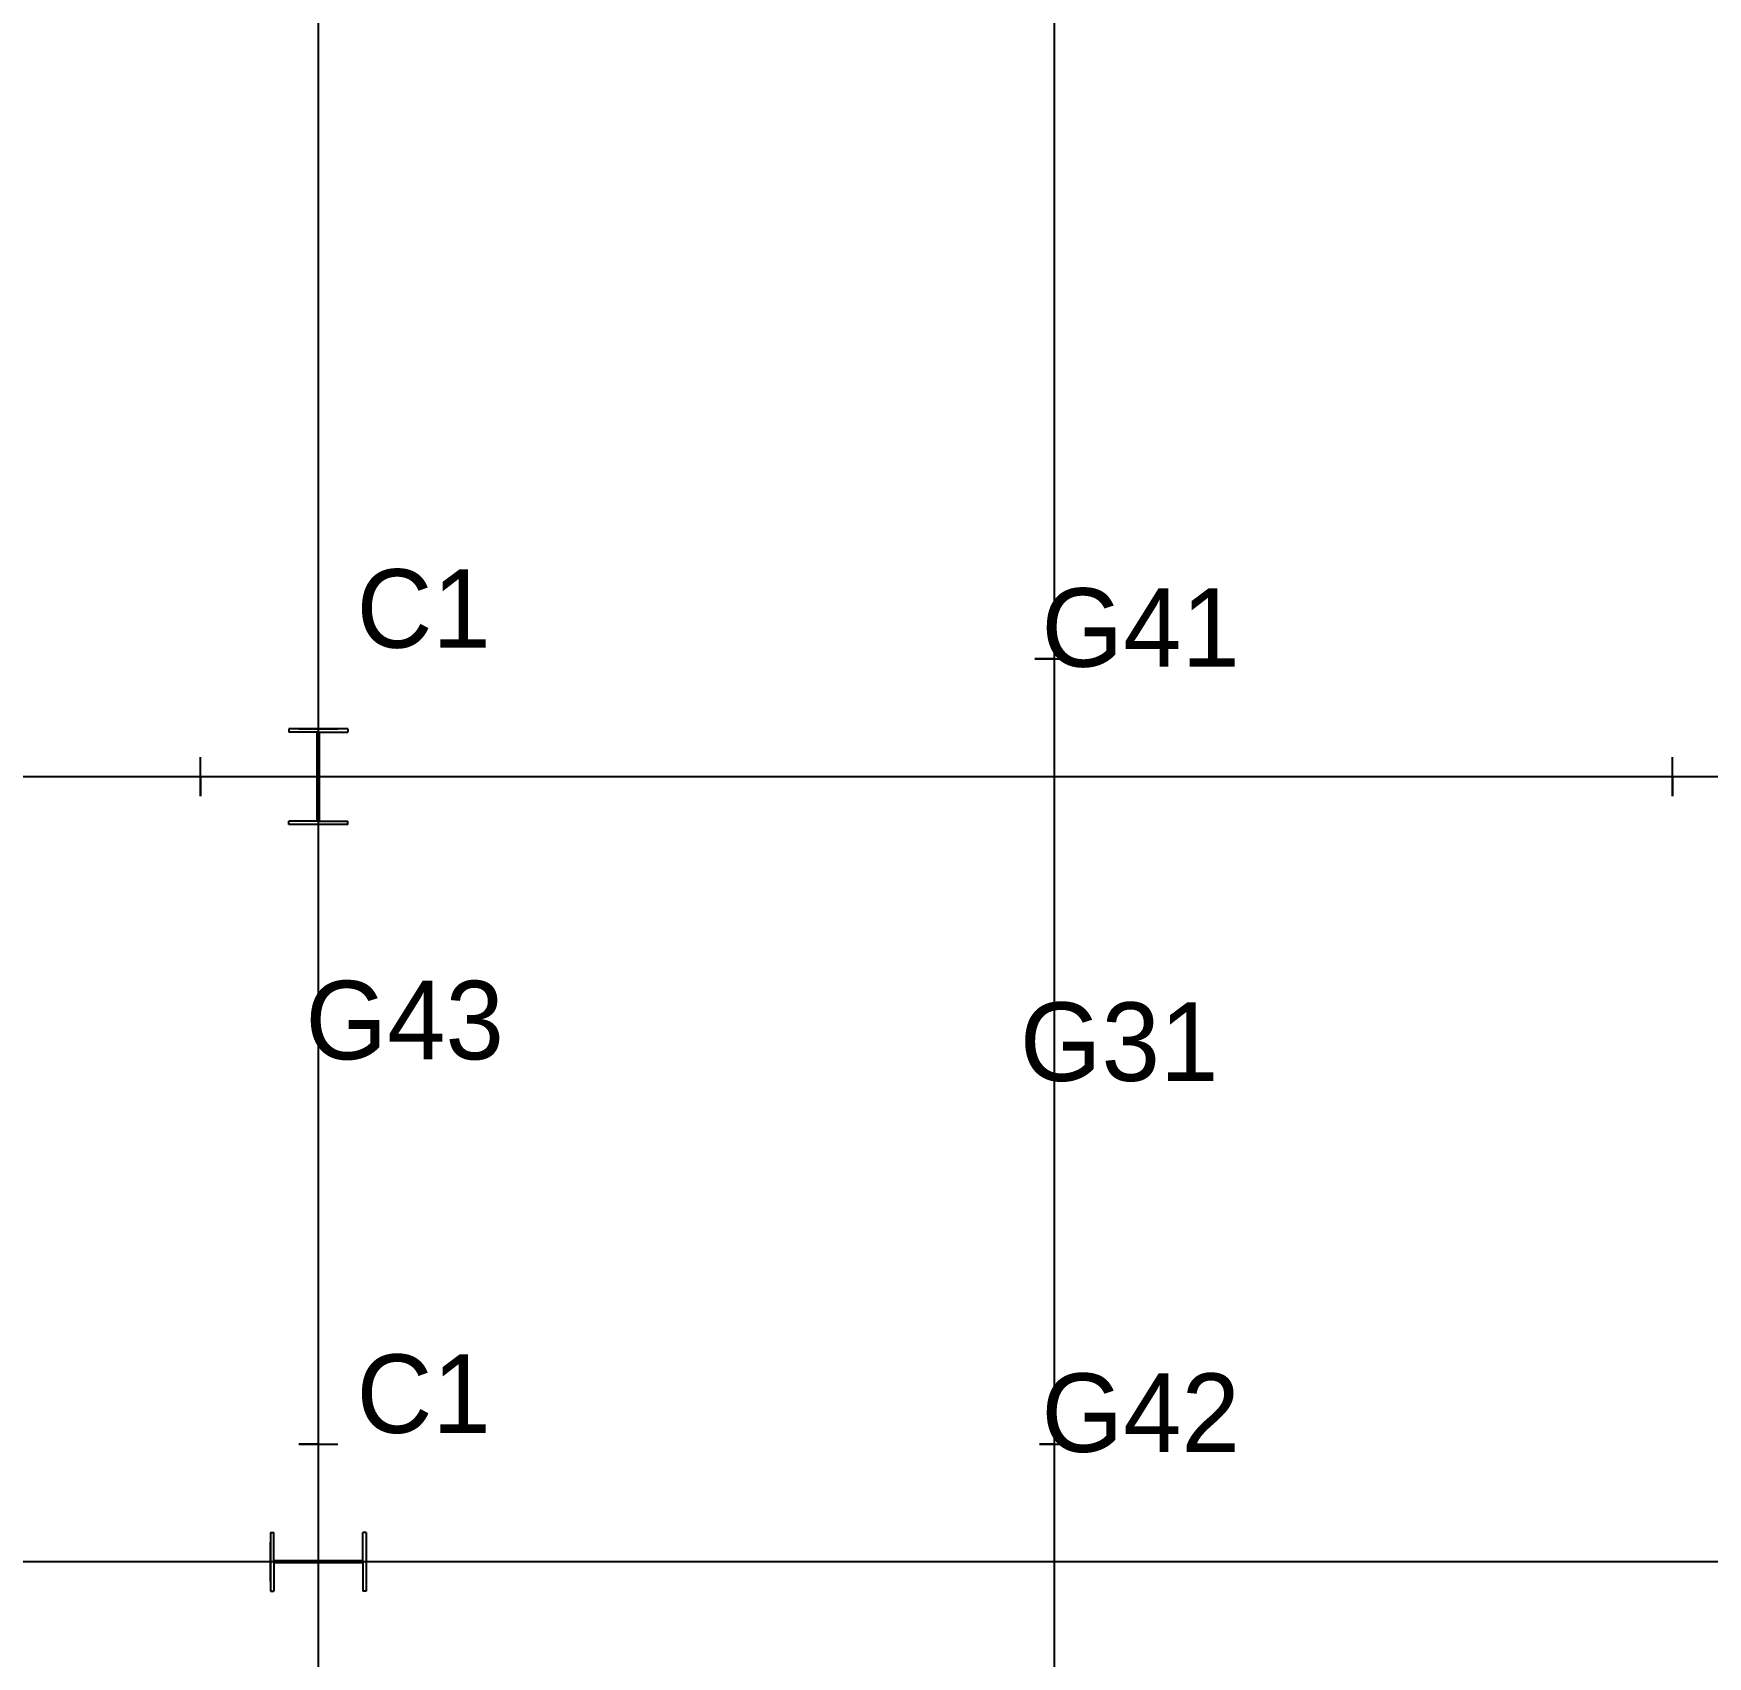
# Model space of a CAD drawing. Extents: x -150 to 68522, y -150 to 33063.
# Drawn here: x 26049 to 34578, y 15518 to 23786 of the extents above; entities that cross this region are included whole.
import ezdxf
from ezdxf.enums import TextEntityAlignment as Align

# ---------------------------------------------------------------- set-up
doc = ezdxf.new("R2010")
doc.units = 0
doc.layers.get('0').update_dxf_attribs({"color": 2, "linetype": 'CONTINUOUS'})

msp = doc.modelspace()

# ---------------------------------------------------------------- linework, layer by layer
for p, q in [((27500, 20000, 3330), (27500, 28000, 3330)), ((27500, 20000, 6460), (27500, 28000, 6460)), ((27500, 20000, 9590), (27500, 28000, 9590)), ((31250, 20000, 3330), (31250, 28000, 3330)), ((31250, 20000, 6460), (31250, 28000, 6460)), ((31250, 20000, 9590), (31250, 28000, 9590)), ((27500, 20000), (27500, 24000)), ((27500, 20000), (20000, 20000)), ((27500, 20000, 3330), (20000, 20000, 3330)), ((27500, 20000, 6460), (20000, 20000, 6460)), ((27500, 20000, 9590), (20000, 20000, 9590)), ((27500, 16000), (27500, 20000)), ((35000, 20000), (27500, 20000)), ((27500, 20000), (27500, 20000, 3330)), ((35000, 20000, 3330), (27500, 20000, 3330)), ((27500, 16000, 3330), (27500, 20000, 3330)), ((27500, 20000, 3330), (27500, 20000, 6460)), ((27500, 20000, 6460), (27500, 20000, 9590)), ((35000, 20000, 6460), (27500, 20000, 6460)), ((27500, 16000, 6460), (27500, 20000, 6460)), ((35000, 20000, 9590), (27500, 20000, 9590)), ((27500, 16000, 9590), (27500, 20000, 9590)), ((31250, 16000, 3330), (31250, 20000, 3330)), ((31250, 16000, 6460), (31250, 20000, 6460)), ((31250, 16000, 9590), (31250, 20000, 9590)), ((27500, 16000), (20000, 16000)), ((27500, 16000, 3330), (20000, 16000, 3330)), ((27500, 16000, 6460), (20000, 16000, 6460)), ((27500, 16000, 9590), (20000, 16000, 9590)), ((27500, 12000), (27500, 16000)), ((35000, 16000), (27500, 16000)), ((27500, 16000), (27500, 16000, 3330)), ((35000, 16000, 3330), (27500, 16000, 3330)), ((27500, 12000, 3330), (27500, 16000, 3330)), ((27500, 16000, 3330), (27500, 16000, 6460)), ((27500, 16000, 6460), (27500, 16000, 9590)), ((35000, 16000, 6460), (27500, 16000, 6460)), ((27500, 12000, 6460), (27500, 16000, 6460)), ((35000, 16000, 9590), (27500, 16000, 9590)), ((27500, 12000, 9590), (27500, 16000, 9590)), ((31250, 12000, 3330), (31250, 16000, 3330)), ((31250, 12000, 6460), (31250, 16000, 6460)), ((31250, 12000, 9590), (31250, 16000, 9590))]:
    msp.add_line(p, q)
at = {"layer": 'C1'}
for p, q in [((27650, 20244), (27350, 20244)), ((27350, 20244), (27350, 20226)), ((27650, 20244, 3330), (27350, 20244, 3330)), ((27350, 20244, 3330), (27350, 20226, 3330)), ((27650, 20244, 6460), (27350, 20244, 6460)), ((27350, 20244, 6460), (27350, 20226, 6460)), ((27494.5, 20226), (27350, 20226)), ((27494.5, 20226, 3330), (27350, 20226, 3330)), ((27494.5, 20226, 6460), (27350, 20226, 6460)), ((27494.5, 19774), (27494.5, 20226)), ((27494.5, 20226), (27494.5, 20226)), ((27494.5, 20226), (27494.5, 20226)), ((27494.5, 20226), (27494.5, 20226)), ((27494.5, 19774, 3330), (27494.5, 20226, 3330)), ((27494.5, 20226, 3330), (27494.5, 20226, 3330)), ((27494.5, 20226, 3330), (27494.5, 20226, 3330)), ((27494.5, 20226, 3330), (27494.5, 20226, 3330)), ((27494.5, 19774, 6460), (27494.5, 20226, 6460)), ((27494.5, 20226, 6460), (27494.5, 20226, 6460)), ((27494.5, 20226, 6460), (27494.5, 20226, 6460)), ((27494.5, 20226, 6460), (27494.5, 20226, 6460)), ((27505.5, 19774), (27505.5, 20226)), ((27505.5, 20226), (27505.5, 20226)), ((27505.5, 20226), (27505.5, 20226)), ((27505.5, 20226), (27505.5, 20226)), ((27505.5, 20226), (27650, 20226)), ((27505.5, 19774, 3330), (27505.5, 20226, 3330)), ((27505.5, 20226, 3330), (27505.5, 20226, 3330)), ((27505.5, 20226, 3330), (27505.5, 20226, 3330)), ((27505.5, 20226, 3330), (27505.5, 20226, 3330)), ((27505.5, 20226, 3330), (27650, 20226, 3330)), ((27505.5, 19774, 6460), (27505.5, 20226, 6460)), ((27505.5, 20226, 6460), (27505.5, 20226, 6460)), ((27505.5, 20226, 6460), (27505.5, 20226, 6460)), ((27505.5, 20226, 6460), (27505.5, 20226, 6460)), ((27505.5, 20226, 6460), (27650, 20226, 6460)), ((27650, 20244), (27650, 20226)), ((27650, 20244, 3330), (27650, 20226, 3330)), ((27650, 20244, 6460), (27650, 20226, 6460)), ((27494.5, 19774), (27350, 19774)), ((27350, 19756), (27350, 19774)), ((27494.5, 19774, 3330), (27350, 19774, 3330)), ((27350, 19756, 3330), (27350, 19774, 3330)), ((27494.5, 19774, 6460), (27350, 19774, 6460)), ((27350, 19756, 6460), (27350, 19774, 6460)), ((27650, 19756), (27350, 19756)), ((27650, 19756, 3330), (27350, 19756, 3330)), ((27650, 19756, 6460), (27350, 19756, 6460)), ((27494.5, 19774), (27494.5, 19774)), ((27494.5, 19774), (27494.5, 19774)), ((27494.5, 19774), (27494.5, 19774)), ((27494.5, 19774, 3330), (27494.5, 19774, 3330)), ((27494.5, 19774, 3330), (27494.5, 19774, 3330)), ((27494.5, 19774, 3330), (27494.5, 19774, 3330)), ((27494.5, 19774, 6460), (27494.5, 19774, 6460)), ((27494.5, 19774, 6460), (27494.5, 19774, 6460)), ((27494.5, 19774, 6460), (27494.5, 19774, 6460)), ((27505.5, 19774), (27505.5, 19774)), ((27505.5, 19774), (27505.5, 19774)), ((27505.5, 19774), (27505.5, 19774)), ((27505.5, 19774), (27650, 19774)), ((27505.5, 19774, 3330), (27505.5, 19774, 3330)), ((27505.5, 19774, 3330), (27505.5, 19774, 3330)), ((27505.5, 19774, 3330), (27505.5, 19774, 3330)), ((27505.5, 19774, 3330), (27650, 19774, 3330)), ((27505.5, 19774, 6460), (27505.5, 19774, 6460)), ((27505.5, 19774, 6460), (27505.5, 19774, 6460)), ((27505.5, 19774, 6460), (27505.5, 19774, 6460)), ((27505.5, 19774, 6460), (27650, 19774, 6460)), ((27650, 19756), (27650, 19774)), ((27650, 19756, 3330), (27650, 19774, 3330)), ((27650, 19756, 6460), (27650, 19774, 6460)), ((27256, 16150), (27256, 15850)), ((27256, 16150), (27274, 16150)), ((27256, 16150, 3330), (27256, 15850, 3330)), ((27256, 16150, 3330), (27274, 16150, 3330)), ((27256, 16150, 6460), (27256, 15850, 6460)), ((27256, 16150, 6460), (27274, 16150, 6460)), ((27274, 16005.5), (27274, 16150)), ((27274, 16005.5, 3330), (27274, 16150, 3330)), ((27274, 16005.5, 6460), (27274, 16150, 6460)), ((27726, 16005.5), (27726, 16150)), ((27744, 16150), (27726, 16150)), ((27726, 16005.5, 3330), (27726, 16150, 3330)), ((27744, 16150, 3330), (27726, 16150, 3330)), ((27726, 16005.5, 6460), (27726, 16150, 6460)), ((27744, 16150, 6460), (27726, 16150, 6460)), ((27744, 16150), (27744, 15850)), ((27744, 16150, 3330), (27744, 15850, 3330)), ((27744, 16150, 6460), (27744, 15850, 6460)), ((27726, 16005.5), (27274, 16005.5)), ((27274, 16005.5), (27274, 16005.5)), ((27274, 16005.5), (27274, 16005.5)), ((27274, 16005.5), (27274, 16005.5)), ((27726, 16005.5, 3330), (27274, 16005.5, 3330)), ((27274, 16005.5, 3330), (27274, 16005.5, 3330)), ((27274, 16005.5, 3330), (27274, 16005.5, 3330)), ((27274, 16005.5, 3330), (27274, 16005.5, 3330)), ((27726, 16005.5, 6460), (27274, 16005.5, 6460)), ((27274, 16005.5, 6460), (27274, 16005.5, 6460)), ((27274, 16005.5, 6460), (27274, 16005.5, 6460)), ((27274, 16005.5, 6460), (27274, 16005.5, 6460)), ((27726, 15994.5), (27274, 15994.5)), ((27274, 15994.5), (27274, 15994.5)), ((27274, 15994.5), (27274, 15994.5)), ((27274, 15994.5), (27274, 15994.5)), ((27274, 15994.5), (27274, 15850)), ((27726, 15994.5, 3330), (27274, 15994.5, 3330)), ((27274, 15994.5, 3330), (27274, 15994.5, 3330)), ((27274, 15994.5, 3330), (27274, 15994.5, 3330)), ((27274, 15994.5, 3330), (27274, 15994.5, 3330)), ((27274, 15994.5, 3330), (27274, 15850, 3330)), ((27726, 15994.5, 6460), (27274, 15994.5, 6460)), ((27274, 15994.5, 6460), (27274, 15994.5, 6460)), ((27274, 15994.5, 6460), (27274, 15994.5, 6460)), ((27274, 15994.5, 6460), (27274, 15994.5, 6460)), ((27274, 15994.5, 6460), (27274, 15850, 6460)), ((27726, 16005.5), (27726, 16005.5)), ((27726, 16005.5), (27726, 16005.5)), ((27726, 16005.5), (27726, 16005.5)), ((27726, 16005.5, 3330), (27726, 16005.5, 3330)), ((27726, 16005.5, 3330), (27726, 16005.5, 3330)), ((27726, 16005.5, 3330), (27726, 16005.5, 3330)), ((27726, 16005.5, 6460), (27726, 16005.5, 6460)), ((27726, 16005.5, 6460), (27726, 16005.5, 6460)), ((27726, 16005.5, 6460), (27726, 16005.5, 6460)), ((27726, 15994.5), (27726, 15994.5)), ((27726, 15994.5), (27726, 15994.5)), ((27726, 15994.5), (27726, 15994.5)), ((27726, 15994.5), (27726, 15850)), ((27726, 15994.5, 3330), (27726, 15994.5, 3330)), ((27726, 15994.5, 3330), (27726, 15994.5, 3330)), ((27726, 15994.5, 3330), (27726, 15994.5, 3330)), ((27726, 15994.5, 3330), (27726, 15850, 3330)), ((27726, 15994.5, 6460), (27726, 15994.5, 6460)), ((27726, 15994.5, 6460), (27726, 15994.5, 6460)), ((27726, 15994.5, 6460), (27726, 15994.5, 6460)), ((27726, 15994.5, 6460), (27726, 15850, 6460)), ((27256, 15850), (27274, 15850)), ((27256, 15850, 3330), (27274, 15850, 3330)), ((27256, 15850, 6460), (27274, 15850, 6460)), ((27744, 15850), (27726, 15850)), ((27744, 15850, 3330), (27726, 15850, 3330)), ((27744, 15850, 6460), (27726, 15850, 6460))]:
    msp.add_line(p, q, dxfattribs=at)
at = {"layer": 'G31', "extrusion": (0, 1, 0)}
for p, q in [((31175, 16600, 3480), (31325, 16600, 3480)), ((31175, 16600, 3180), (31325, 16600, 3180)), ((31246.75, 16600, 3471), (31175, 16600, 3471)), ((31175, 16600, 3480), (31175, 16600, 3471)), ((31246.75, 16600, 3189), (31175, 16600, 3189)), ((31175, 16600, 3180), (31175, 16600, 3189)), ((31175, 16600, 6610), (31325, 16600, 6610)), ((31175, 16600, 6310), (31325, 16600, 6310)), ((31246.75, 16600, 6601), (31175, 16600, 6601)), ((31175, 16600, 6610), (31175, 16600, 6601)), ((31246.75, 16600, 6319), (31175, 16600, 6319)), ((31175, 16600, 6310), (31175, 16600, 6319)), ((31175, 16600, 9740), (31325, 16600, 9740)), ((31175, 16600, 9440), (31325, 16600, 9440)), ((31246.75, 16600, 9731), (31175, 16600, 9731)), ((31175, 16600, 9740), (31175, 16600, 9731)), ((31246.75, 16600, 9449), (31175, 16600, 9449)), ((31175, 16600, 9440), (31175, 16600, 9449)), ((31246.75, 16600, 3189), (31246.75, 16600, 3471)), ((31246.75, 16600, 3471), (31246.75, 16600, 3471)), ((31246.75, 16600, 3189), (31246.75, 16600, 3189)), ((31246.75, 16600, 3471), (31246.75, 16600, 3471)), ((31246.75, 16600, 3189), (31246.75, 16600, 3189)), ((31246.75, 16600, 3471), (31246.75, 16600, 3471)), ((31246.75, 16600, 3189), (31246.75, 16600, 3189)), ((31246.75, 16600, 6319), (31246.75, 16600, 6601)), ((31246.75, 16600, 6601), (31246.75, 16600, 6601)), ((31246.75, 16600, 6319), (31246.75, 16600, 6319)), ((31246.75, 16600, 6601), (31246.75, 16600, 6601)), ((31246.75, 16600, 6319), (31246.75, 16600, 6319)), ((31246.75, 16600, 6601), (31246.75, 16600, 6601)), ((31246.75, 16600, 6319), (31246.75, 16600, 6319)), ((31246.75, 16600, 9449), (31246.75, 16600, 9731)), ((31246.75, 16600, 9731), (31246.75, 16600, 9731)), ((31246.75, 16600, 9449), (31246.75, 16600, 9449)), ((31246.75, 16600, 9731), (31246.75, 16600, 9731)), ((31246.75, 16600, 9449), (31246.75, 16600, 9449)), ((31246.75, 16600, 9731), (31246.75, 16600, 9731)), ((31246.75, 16600, 9449), (31246.75, 16600, 9449)), ((31253.25, 16600, 3189), (31253.25, 16600, 3471)), ((31253.25, 16600, 3189), (31253.25, 16600, 3189)), ((31253.25, 16600, 3471), (31253.25, 16600, 3471)), ((31253.25, 16600, 3189), (31253.25, 16600, 3189)), ((31253.25, 16600, 3471), (31253.25, 16600, 3471)), ((31253.25, 16600, 3189), (31253.25, 16600, 3189)), ((31253.25, 16600, 3471), (31253.25, 16600, 3471)), ((31253.25, 16600, 3471), (31325, 16600, 3471)), ((31253.25, 16600, 3189), (31325, 16600, 3189)), ((31253.25, 16600, 6319), (31253.25, 16600, 6601)), ((31253.25, 16600, 6319), (31253.25, 16600, 6319)), ((31253.25, 16600, 6601), (31253.25, 16600, 6601)), ((31253.25, 16600, 6319), (31253.25, 16600, 6319)), ((31253.25, 16600, 6601), (31253.25, 16600, 6601)), ((31253.25, 16600, 6319), (31253.25, 16600, 6319)), ((31253.25, 16600, 6601), (31253.25, 16600, 6601)), ((31253.25, 16600, 6601), (31325, 16600, 6601)), ((31253.25, 16600, 6319), (31325, 16600, 6319)), ((31253.25, 16600, 9449), (31253.25, 16600, 9731)), ((31253.25, 16600, 9449), (31253.25, 16600, 9449)), ((31253.25, 16600, 9731), (31253.25, 16600, 9731)), ((31253.25, 16600, 9449), (31253.25, 16600, 9449)), ((31253.25, 16600, 9731), (31253.25, 16600, 9731)), ((31253.25, 16600, 9449), (31253.25, 16600, 9449)), ((31253.25, 16600, 9731), (31253.25, 16600, 9731)), ((31253.25, 16600, 9731), (31325, 16600, 9731)), ((31253.25, 16600, 9449), (31325, 16600, 9449)), ((31325, 16600, 3480), (31325, 16600, 3471)), ((31325, 16600, 3180), (31325, 16600, 3189)), ((31325, 16600, 6610), (31325, 16600, 6601)), ((31325, 16600, 6310), (31325, 16600, 6319)), ((31325, 16600, 9740), (31325, 16600, 9731)), ((31325, 16600, 9440), (31325, 16600, 9449))]:
    msp.add_line(p, q, dxfattribs=at)
at = {"layer": 'G41', "extrusion": (-1, 0, 0)}
for p, q in [((26900, 19900, 3530), (26900, 20100, 3530)), ((26900, 19900, 3130), (26900, 20100, 3130)), ((26900, 20006, 3508), (26900, 20100, 3508)), ((26900, 20100, 3530), (26900, 20100, 3508)), ((26900, 20006, 3152), (26900, 20100, 3152)), ((26900, 20100, 3130), (26900, 20100, 3152)), ((26900, 19900, 6660), (26900, 20100, 6660)), ((26900, 19900, 6260), (26900, 20100, 6260)), ((26900, 20006, 6638), (26900, 20100, 6638)), ((26900, 20100, 6660), (26900, 20100, 6638)), ((26900, 20006, 6282), (26900, 20100, 6282)), ((26900, 20100, 6260), (26900, 20100, 6282)), ((26900, 19900, 9790), (26900, 20100, 9790)), ((26900, 19900, 9390), (26900, 20100, 9390)), ((26900, 20006, 9768), (26900, 20100, 9768)), ((26900, 20100, 9790), (26900, 20100, 9768)), ((26900, 20006, 9412), (26900, 20100, 9412)), ((26900, 20100, 9390), (26900, 20100, 9412)), ((34400, 19900, 3530), (34400, 20100, 3530)), ((34400, 19900, 3130), (34400, 20100, 3130)), ((34400, 20006, 3508), (34400, 20100, 3508)), ((34400, 20100, 3530), (34400, 20100, 3508)), ((34400, 20006, 3152), (34400, 20100, 3152)), ((34400, 20100, 3130), (34400, 20100, 3152)), ((34400, 19900, 6660), (34400, 20100, 6660)), ((34400, 19900, 6260), (34400, 20100, 6260)), ((34400, 20006, 6638), (34400, 20100, 6638)), ((34400, 20100, 6660), (34400, 20100, 6638)), ((34400, 20006, 6282), (34400, 20100, 6282)), ((34400, 20100, 6260), (34400, 20100, 6282)), ((34400, 19900, 9790), (34400, 20100, 9790)), ((34400, 19900, 9390), (34400, 20100, 9390)), ((34400, 20006, 9768), (34400, 20100, 9768)), ((34400, 20100, 9790), (34400, 20100, 9768)), ((34400, 20006, 9412), (34400, 20100, 9412)), ((34400, 20100, 9390), (34400, 20100, 9412)), ((26900, 20006, 3152), (26900, 20006, 3508)), ((26900, 20006, 3152), (26900, 20006, 3152)), ((26900, 20006, 3508), (26900, 20006, 3508)), ((26900, 20006, 3152), (26900, 20006, 3152)), ((26900, 20006, 3508), (26900, 20006, 3508)), ((26900, 20006, 3152), (26900, 20006, 3152)), ((26900, 20006, 3508), (26900, 20006, 3508)), ((26900, 20006, 6282), (26900, 20006, 6638)), ((26900, 20006, 6282), (26900, 20006, 6282)), ((26900, 20006, 6638), (26900, 20006, 6638)), ((26900, 20006, 6282), (26900, 20006, 6282)), ((26900, 20006, 6638), (26900, 20006, 6638)), ((26900, 20006, 6282), (26900, 20006, 6282)), ((26900, 20006, 6638), (26900, 20006, 6638)), ((26900, 20006, 9412), (26900, 20006, 9768)), ((26900, 20006, 9412), (26900, 20006, 9412)), ((26900, 20006, 9768), (26900, 20006, 9768)), ((26900, 20006, 9412), (26900, 20006, 9412)), ((26900, 20006, 9768), (26900, 20006, 9768)), ((26900, 20006, 9412), (26900, 20006, 9412)), ((26900, 20006, 9768), (26900, 20006, 9768)), ((26900, 19994, 3152), (26900, 19994, 3508)), ((26900, 19994, 3508), (26900, 19994, 3508)), ((26900, 19994, 3152), (26900, 19994, 3152)), ((26900, 19994, 3508), (26900, 19994, 3508)), ((26900, 19994, 3152), (26900, 19994, 3152)), ((26900, 19994, 3508), (26900, 19994, 3508)), ((26900, 19994, 3152), (26900, 19994, 3152)), ((26900, 19994, 3508), (26900, 19900, 3508)), ((26900, 19994, 3152), (26900, 19900, 3152)), ((26900, 19994, 6282), (26900, 19994, 6638)), ((26900, 19994, 6638), (26900, 19994, 6638)), ((26900, 19994, 6282), (26900, 19994, 6282)), ((26900, 19994, 6638), (26900, 19994, 6638)), ((26900, 19994, 6282), (26900, 19994, 6282)), ((26900, 19994, 6638), (26900, 19994, 6638)), ((26900, 19994, 6282), (26900, 19994, 6282)), ((26900, 19994, 6638), (26900, 19900, 6638)), ((26900, 19994, 6282), (26900, 19900, 6282)), ((26900, 19994, 9412), (26900, 19994, 9768)), ((26900, 19994, 9768), (26900, 19994, 9768)), ((26900, 19994, 9412), (26900, 19994, 9412)), ((26900, 19994, 9768), (26900, 19994, 9768)), ((26900, 19994, 9412), (26900, 19994, 9412)), ((26900, 19994, 9768), (26900, 19994, 9768)), ((26900, 19994, 9412), (26900, 19994, 9412)), ((26900, 19994, 9768), (26900, 19900, 9768)), ((26900, 19994, 9412), (26900, 19900, 9412)), ((34400, 20006, 3152), (34400, 20006, 3508)), ((34400, 20006, 3152), (34400, 20006, 3152)), ((34400, 20006, 3508), (34400, 20006, 3508)), ((34400, 20006, 3152), (34400, 20006, 3152)), ((34400, 20006, 3508), (34400, 20006, 3508)), ((34400, 20006, 3152), (34400, 20006, 3152)), ((34400, 20006, 3508), (34400, 20006, 3508)), ((34400, 20006, 6282), (34400, 20006, 6638)), ((34400, 20006, 6282), (34400, 20006, 6282)), ((34400, 20006, 6638), (34400, 20006, 6638)), ((34400, 20006, 6282), (34400, 20006, 6282)), ((34400, 20006, 6638), (34400, 20006, 6638)), ((34400, 20006, 6282), (34400, 20006, 6282)), ((34400, 20006, 6638), (34400, 20006, 6638)), ((34400, 20006, 9412), (34400, 20006, 9768)), ((34400, 20006, 9412), (34400, 20006, 9412)), ((34400, 20006, 9768), (34400, 20006, 9768)), ((34400, 20006, 9412), (34400, 20006, 9412)), ((34400, 20006, 9768), (34400, 20006, 9768)), ((34400, 20006, 9412), (34400, 20006, 9412)), ((34400, 20006, 9768), (34400, 20006, 9768)), ((34400, 19994, 3152), (34400, 19994, 3508)), ((34400, 19994, 3508), (34400, 19994, 3508)), ((34400, 19994, 3152), (34400, 19994, 3152)), ((34400, 19994, 3508), (34400, 19994, 3508)), ((34400, 19994, 3152), (34400, 19994, 3152)), ((34400, 19994, 3508), (34400, 19994, 3508)), ((34400, 19994, 3152), (34400, 19994, 3152)), ((34400, 19994, 3508), (34400, 19900, 3508)), ((34400, 19994, 3152), (34400, 19900, 3152)), ((34400, 19994, 6282), (34400, 19994, 6638)), ((34400, 19994, 6638), (34400, 19994, 6638)), ((34400, 19994, 6282), (34400, 19994, 6282)), ((34400, 19994, 6638), (34400, 19994, 6638)), ((34400, 19994, 6282), (34400, 19994, 6282)), ((34400, 19994, 6638), (34400, 19994, 6638)), ((34400, 19994, 6282), (34400, 19994, 6282)), ((34400, 19994, 6638), (34400, 19900, 6638)), ((34400, 19994, 6282), (34400, 19900, 6282)), ((34400, 19994, 9412), (34400, 19994, 9768)), ((34400, 19994, 9768), (34400, 19994, 9768)), ((34400, 19994, 9412), (34400, 19994, 9412)), ((34400, 19994, 9768), (34400, 19994, 9768)), ((34400, 19994, 9412), (34400, 19994, 9412)), ((34400, 19994, 9768), (34400, 19994, 9768)), ((34400, 19994, 9412), (34400, 19994, 9412)), ((34400, 19994, 9768), (34400, 19900, 9768)), ((34400, 19994, 9412), (34400, 19900, 9412)), ((26900, 19900, 3530), (26900, 19900, 3508)), ((26900, 19900, 3130), (26900, 19900, 3152)), ((26900, 19900, 6660), (26900, 19900, 6638)), ((26900, 19900, 6260), (26900, 19900, 6282)), ((26900, 19900, 9790), (26900, 19900, 9768)), ((26900, 19900, 9390), (26900, 19900, 9412)), ((34400, 19900, 3530), (34400, 19900, 3508)), ((34400, 19900, 3130), (34400, 19900, 3152)), ((34400, 19900, 6660), (34400, 19900, 6638)), ((34400, 19900, 6260), (34400, 19900, 6282)), ((34400, 19900, 9790), (34400, 19900, 9768)), ((34400, 19900, 9390), (34400, 19900, 9412))]:
    msp.add_line(p, q, dxfattribs=at)
at = {"layer": 'G42', "extrusion": (0, 1, 0)}
for p, q in [((31150, 20600, 3530), (31350, 20600, 3530)), ((31150, 20600, 3130), (31350, 20600, 3130)), ((31245.5, 20600, 3516), (31150, 20600, 3516)), ((31150, 20600, 3530), (31150, 20600, 3516)), ((31245.5, 20600, 3144), (31150, 20600, 3144)), ((31150, 20600, 3130), (31150, 20600, 3144)), ((31150, 20600, 6660), (31350, 20600, 6660)), ((31150, 20600, 6260), (31350, 20600, 6260)), ((31245.5, 20600, 6646), (31150, 20600, 6646)), ((31150, 20600, 6660), (31150, 20600, 6646)), ((31245.5, 20600, 6274), (31150, 20600, 6274)), ((31150, 20600, 6260), (31150, 20600, 6274)), ((31150, 20600, 9790), (31350, 20600, 9790)), ((31150, 20600, 9390), (31350, 20600, 9390)), ((31245.5, 20600, 9776), (31150, 20600, 9776)), ((31150, 20600, 9790), (31150, 20600, 9776)), ((31245.5, 20600, 9404), (31150, 20600, 9404)), ((31150, 20600, 9390), (31150, 20600, 9404)), ((31245.5, 20600, 3144), (31245.5, 20600, 3516)), ((31245.5, 20600, 3516), (31245.5, 20600, 3516)), ((31245.5, 20600, 3144), (31245.5, 20600, 3144)), ((31245.5, 20600, 3516), (31245.5, 20600, 3516)), ((31245.5, 20600, 3144), (31245.5, 20600, 3144)), ((31245.5, 20600, 3516), (31245.5, 20600, 3516)), ((31245.5, 20600, 3144), (31245.5, 20600, 3144)), ((31245.5, 20600, 6274), (31245.5, 20600, 6646)), ((31245.5, 20600, 6646), (31245.5, 20600, 6646)), ((31245.5, 20600, 6274), (31245.5, 20600, 6274)), ((31245.5, 20600, 6646), (31245.5, 20600, 6646)), ((31245.5, 20600, 6274), (31245.5, 20600, 6274)), ((31245.5, 20600, 6646), (31245.5, 20600, 6646)), ((31245.5, 20600, 6274), (31245.5, 20600, 6274)), ((31245.5, 20600, 9404), (31245.5, 20600, 9776)), ((31245.5, 20600, 9776), (31245.5, 20600, 9776)), ((31245.5, 20600, 9404), (31245.5, 20600, 9404)), ((31245.5, 20600, 9776), (31245.5, 20600, 9776)), ((31245.5, 20600, 9404), (31245.5, 20600, 9404)), ((31245.5, 20600, 9776), (31245.5, 20600, 9776)), ((31245.5, 20600, 9404), (31245.5, 20600, 9404)), ((31254.5, 20600, 3144), (31254.5, 20600, 3516)), ((31254.5, 20600, 3144), (31254.5, 20600, 3144)), ((31254.5, 20600, 3516), (31254.5, 20600, 3516)), ((31254.5, 20600, 3144), (31254.5, 20600, 3144)), ((31254.5, 20600, 3516), (31254.5, 20600, 3516)), ((31254.5, 20600, 3144), (31254.5, 20600, 3144)), ((31254.5, 20600, 3516), (31254.5, 20600, 3516)), ((31254.5, 20600, 3516), (31350, 20600, 3516)), ((31254.5, 20600, 3144), (31350, 20600, 3144)), ((31254.5, 20600, 6274), (31254.5, 20600, 6646)), ((31254.5, 20600, 6274), (31254.5, 20600, 6274)), ((31254.5, 20600, 6646), (31254.5, 20600, 6646)), ((31254.5, 20600, 6274), (31254.5, 20600, 6274)), ((31254.5, 20600, 6646), (31254.5, 20600, 6646)), ((31254.5, 20600, 6274), (31254.5, 20600, 6274)), ((31254.5, 20600, 6646), (31254.5, 20600, 6646)), ((31254.5, 20600, 6646), (31350, 20600, 6646)), ((31254.5, 20600, 6274), (31350, 20600, 6274)), ((31254.5, 20600, 9404), (31254.5, 20600, 9776)), ((31254.5, 20600, 9404), (31254.5, 20600, 9404)), ((31254.5, 20600, 9776), (31254.5, 20600, 9776)), ((31254.5, 20600, 9404), (31254.5, 20600, 9404)), ((31254.5, 20600, 9776), (31254.5, 20600, 9776)), ((31254.5, 20600, 9404), (31254.5, 20600, 9404)), ((31254.5, 20600, 9776), (31254.5, 20600, 9776)), ((31254.5, 20600, 9776), (31350, 20600, 9776)), ((31254.5, 20600, 9404), (31350, 20600, 9404)), ((31350, 20600, 3530), (31350, 20600, 3516)), ((31350, 20600, 3130), (31350, 20600, 3144)), ((31350, 20600, 6660), (31350, 20600, 6646)), ((31350, 20600, 6260), (31350, 20600, 6274)), ((31350, 20600, 9790), (31350, 20600, 9776)), ((31350, 20600, 9390), (31350, 20600, 9404)), ((27400, 20244, 3530), (27600, 20244, 3530)), ((27400, 20244, 3130), (27600, 20244, 3130)), ((27495.5, 20244, 3516), (27400, 20244, 3516)), ((27400, 20244, 3530), (27400, 20244, 3516)), ((27495.5, 20244, 3144), (27400, 20244, 3144)), ((27400, 20244, 3130), (27400, 20244, 3144)), ((27400, 20244, 6660), (27600, 20244, 6660)), ((27400, 20244, 6260), (27600, 20244, 6260)), ((27495.5, 20244, 6646), (27400, 20244, 6646)), ((27400, 20244, 6660), (27400, 20244, 6646)), ((27495.5, 20244, 6274), (27400, 20244, 6274)), ((27400, 20244, 6260), (27400, 20244, 6274)), ((27400, 20244, 9790), (27600, 20244, 9790)), ((27400, 20244, 9390), (27600, 20244, 9390)), ((27495.5, 20244, 9776), (27400, 20244, 9776)), ((27400, 20244, 9790), (27400, 20244, 9776)), ((27495.5, 20244, 9404), (27400, 20244, 9404)), ((27400, 20244, 9390), (27400, 20244, 9404)), ((27495.5, 20244, 3144), (27495.5, 20244, 3516)), ((27495.5, 20244, 3516), (27495.5, 20244, 3516)), ((27495.5, 20244, 3144), (27495.5, 20244, 3144)), ((27495.5, 20244, 3516), (27495.5, 20244, 3516)), ((27495.5, 20244, 3144), (27495.5, 20244, 3144)), ((27495.5, 20244, 3516), (27495.5, 20244, 3516)), ((27495.5, 20244, 3144), (27495.5, 20244, 3144)), ((27495.5, 20244, 6274), (27495.5, 20244, 6646)), ((27495.5, 20244, 6646), (27495.5, 20244, 6646)), ((27495.5, 20244, 6274), (27495.5, 20244, 6274)), ((27495.5, 20244, 6646), (27495.5, 20244, 6646)), ((27495.5, 20244, 6274), (27495.5, 20244, 6274)), ((27495.5, 20244, 6646), (27495.5, 20244, 6646)), ((27495.5, 20244, 6274), (27495.5, 20244, 6274)), ((27495.5, 20244, 9404), (27495.5, 20244, 9776)), ((27495.5, 20244, 9776), (27495.5, 20244, 9776)), ((27495.5, 20244, 9404), (27495.5, 20244, 9404)), ((27495.5, 20244, 9776), (27495.5, 20244, 9776)), ((27495.5, 20244, 9404), (27495.5, 20244, 9404)), ((27495.5, 20244, 9776), (27495.5, 20244, 9776)), ((27495.5, 20244, 9404), (27495.5, 20244, 9404)), ((27504.5, 20244, 3144), (27504.5, 20244, 3516)), ((27504.5, 20244, 3144), (27504.5, 20244, 3144)), ((27504.5, 20244, 3516), (27504.5, 20244, 3516)), ((27504.5, 20244, 3144), (27504.5, 20244, 3144)), ((27504.5, 20244, 3516), (27504.5, 20244, 3516)), ((27504.5, 20244, 3144), (27504.5, 20244, 3144)), ((27504.5, 20244, 3516), (27504.5, 20244, 3516)), ((27504.5, 20244, 3516), (27600, 20244, 3516)), ((27504.5, 20244, 3144), (27600, 20244, 3144)), ((27504.5, 20244, 6274), (27504.5, 20244, 6646)), ((27504.5, 20244, 6274), (27504.5, 20244, 6274)), ((27504.5, 20244, 6646), (27504.5, 20244, 6646)), ((27504.5, 20244, 6274), (27504.5, 20244, 6274)), ((27504.5, 20244, 6646), (27504.5, 20244, 6646)), ((27504.5, 20244, 6274), (27504.5, 20244, 6274)), ((27504.5, 20244, 6646), (27504.5, 20244, 6646)), ((27504.5, 20244, 6646), (27600, 20244, 6646)), ((27504.5, 20244, 6274), (27600, 20244, 6274)), ((27504.5, 20244, 9404), (27504.5, 20244, 9776)), ((27504.5, 20244, 9404), (27504.5, 20244, 9404)), ((27504.5, 20244, 9776), (27504.5, 20244, 9776)), ((27504.5, 20244, 9404), (27504.5, 20244, 9404)), ((27504.5, 20244, 9776), (27504.5, 20244, 9776)), ((27504.5, 20244, 9404), (27504.5, 20244, 9404)), ((27504.5, 20244, 9776), (27504.5, 20244, 9776)), ((27504.5, 20244, 9776), (27600, 20244, 9776)), ((27504.5, 20244, 9404), (27600, 20244, 9404)), ((27600, 20244, 3530), (27600, 20244, 3516)), ((27600, 20244, 3130), (27600, 20244, 3144)), ((27600, 20244, 6660), (27600, 20244, 6646)), ((27600, 20244, 6260), (27600, 20244, 6274)), ((27600, 20244, 9790), (27600, 20244, 9776)), ((27600, 20244, 9390), (27600, 20244, 9404))]:
    msp.add_line(p, q, dxfattribs=at)
at = {"layer": 'G42', "extrusion": (-1, 0, 0)}
for p, q in [((27256, 15900, 3530), (27256, 16100, 3530)), ((27256, 15900, 3130), (27256, 16100, 3130)), ((27256, 16004.5, 3516), (27256, 16100, 3516)), ((27256, 16100, 3530), (27256, 16100, 3516)), ((27256, 16004.5, 3144), (27256, 16100, 3144)), ((27256, 16100, 3130), (27256, 16100, 3144)), ((27256, 15900, 6660), (27256, 16100, 6660)), ((27256, 15900, 6260), (27256, 16100, 6260)), ((27256, 16004.5, 6646), (27256, 16100, 6646)), ((27256, 16100, 6660), (27256, 16100, 6646)), ((27256, 16004.5, 6274), (27256, 16100, 6274)), ((27256, 16100, 6260), (27256, 16100, 6274)), ((27256, 15900, 9790), (27256, 16100, 9790)), ((27256, 15900, 9390), (27256, 16100, 9390)), ((27256, 16004.5, 9776), (27256, 16100, 9776)), ((27256, 16100, 9790), (27256, 16100, 9776)), ((27256, 16004.5, 9404), (27256, 16100, 9404)), ((27256, 16100, 9390), (27256, 16100, 9404)), ((27256, 16004.5, 3144), (27256, 16004.5, 3516)), ((27256, 16004.5, 3144), (27256, 16004.5, 3144)), ((27256, 16004.5, 3516), (27256, 16004.5, 3516)), ((27256, 16004.5, 3144), (27256, 16004.5, 3144)), ((27256, 16004.5, 3516), (27256, 16004.5, 3516)), ((27256, 16004.5, 3144), (27256, 16004.5, 3144)), ((27256, 16004.5, 3516), (27256, 16004.5, 3516)), ((27256, 16004.5, 6274), (27256, 16004.5, 6646)), ((27256, 16004.5, 6274), (27256, 16004.5, 6274)), ((27256, 16004.5, 6646), (27256, 16004.5, 6646)), ((27256, 16004.5, 6274), (27256, 16004.5, 6274)), ((27256, 16004.5, 6646), (27256, 16004.5, 6646)), ((27256, 16004.5, 6274), (27256, 16004.5, 6274)), ((27256, 16004.5, 6646), (27256, 16004.5, 6646)), ((27256, 16004.5, 9404), (27256, 16004.5, 9776)), ((27256, 16004.5, 9404), (27256, 16004.5, 9404)), ((27256, 16004.5, 9776), (27256, 16004.5, 9776)), ((27256, 16004.5, 9404), (27256, 16004.5, 9404)), ((27256, 16004.5, 9776), (27256, 16004.5, 9776)), ((27256, 16004.5, 9404), (27256, 16004.5, 9404)), ((27256, 16004.5, 9776), (27256, 16004.5, 9776)), ((27256, 15995.5, 3144), (27256, 15995.5, 3516)), ((27256, 15995.5, 3516), (27256, 15995.5, 3516)), ((27256, 15995.5, 3144), (27256, 15995.5, 3144)), ((27256, 15995.5, 3516), (27256, 15995.5, 3516)), ((27256, 15995.5, 3144), (27256, 15995.5, 3144)), ((27256, 15995.5, 3516), (27256, 15995.5, 3516)), ((27256, 15995.5, 3144), (27256, 15995.5, 3144)), ((27256, 15995.5, 3516), (27256, 15900, 3516)), ((27256, 15995.5, 3144), (27256, 15900, 3144)), ((27256, 15995.5, 6274), (27256, 15995.5, 6646)), ((27256, 15995.5, 6646), (27256, 15995.5, 6646)), ((27256, 15995.5, 6274), (27256, 15995.5, 6274)), ((27256, 15995.5, 6646), (27256, 15995.5, 6646)), ((27256, 15995.5, 6274), (27256, 15995.5, 6274)), ((27256, 15995.5, 6646), (27256, 15995.5, 6646)), ((27256, 15995.5, 6274), (27256, 15995.5, 6274)), ((27256, 15995.5, 6646), (27256, 15900, 6646)), ((27256, 15995.5, 6274), (27256, 15900, 6274)), ((27256, 15995.5, 9404), (27256, 15995.5, 9776)), ((27256, 15995.5, 9776), (27256, 15995.5, 9776)), ((27256, 15995.5, 9404), (27256, 15995.5, 9404)), ((27256, 15995.5, 9776), (27256, 15995.5, 9776)), ((27256, 15995.5, 9404), (27256, 15995.5, 9404)), ((27256, 15995.5, 9776), (27256, 15995.5, 9776)), ((27256, 15995.5, 9404), (27256, 15995.5, 9404)), ((27256, 15995.5, 9776), (27256, 15900, 9776)), ((27256, 15995.5, 9404), (27256, 15900, 9404)), ((27256, 15900, 3530), (27256, 15900, 3516)), ((27256, 15900, 3130), (27256, 15900, 3144)), ((27256, 15900, 6660), (27256, 15900, 6646)), ((27256, 15900, 6260), (27256, 15900, 6274)), ((27256, 15900, 9790), (27256, 15900, 9776)), ((27256, 15900, 9390), (27256, 15900, 9404))]:
    msp.add_line(p, q, dxfattribs=at)
at = {"layer": 'G43', "extrusion": (0, 1, 0)}
for p, q in [((27400, 16600, 3530), (27600, 16600, 3530)), ((27400, 16600, 3130), (27600, 16600, 3130)), ((27496, 16600, 3517), (27400, 16600, 3517)), ((27400, 16600, 3530), (27400, 16600, 3517)), ((27496, 16600, 3143), (27400, 16600, 3143)), ((27400, 16600, 3130), (27400, 16600, 3143)), ((27400, 16600, 6660), (27600, 16600, 6660)), ((27400, 16600, 6260), (27600, 16600, 6260)), ((27496, 16600, 6647), (27400, 16600, 6647)), ((27400, 16600, 6660), (27400, 16600, 6647)), ((27496, 16600, 6273), (27400, 16600, 6273)), ((27400, 16600, 6260), (27400, 16600, 6273)), ((27400, 16600, 9790), (27600, 16600, 9790)), ((27400, 16600, 9390), (27600, 16600, 9390)), ((27496, 16600, 9777), (27400, 16600, 9777)), ((27400, 16600, 9790), (27400, 16600, 9777)), ((27496, 16600, 9403), (27400, 16600, 9403)), ((27400, 16600, 9390), (27400, 16600, 9403)), ((27496, 16600, 3143), (27496, 16600, 3517)), ((27496, 16600, 3517), (27496, 16600, 3517)), ((27496, 16600, 3143), (27496, 16600, 3143)), ((27496, 16600, 3517), (27496, 16600, 3517)), ((27496, 16600, 3143), (27496, 16600, 3143)), ((27496, 16600, 3517), (27496, 16600, 3517)), ((27496, 16600, 3143), (27496, 16600, 3143)), ((27496, 16600, 6273), (27496, 16600, 6647)), ((27496, 16600, 6647), (27496, 16600, 6647)), ((27496, 16600, 6273), (27496, 16600, 6273)), ((27496, 16600, 6647), (27496, 16600, 6647)), ((27496, 16600, 6273), (27496, 16600, 6273)), ((27496, 16600, 6647), (27496, 16600, 6647)), ((27496, 16600, 6273), (27496, 16600, 6273)), ((27496, 16600, 9403), (27496, 16600, 9777)), ((27496, 16600, 9777), (27496, 16600, 9777)), ((27496, 16600, 9403), (27496, 16600, 9403)), ((27496, 16600, 9777), (27496, 16600, 9777)), ((27496, 16600, 9403), (27496, 16600, 9403)), ((27496, 16600, 9777), (27496, 16600, 9777)), ((27496, 16600, 9403), (27496, 16600, 9403)), ((27504, 16600, 3143), (27504, 16600, 3517)), ((27504, 16600, 3143), (27504, 16600, 3143)), ((27504, 16600, 3517), (27504, 16600, 3517)), ((27504, 16600, 3143), (27504, 16600, 3143)), ((27504, 16600, 3517), (27504, 16600, 3517)), ((27504, 16600, 3143), (27504, 16600, 3143)), ((27504, 16600, 3517), (27504, 16600, 3517)), ((27504, 16600, 3517), (27600, 16600, 3517)), ((27504, 16600, 3143), (27600, 16600, 3143)), ((27504, 16600, 6273), (27504, 16600, 6647)), ((27504, 16600, 6273), (27504, 16600, 6273)), ((27504, 16600, 6647), (27504, 16600, 6647)), ((27504, 16600, 6273), (27504, 16600, 6273)), ((27504, 16600, 6647), (27504, 16600, 6647)), ((27504, 16600, 6273), (27504, 16600, 6273)), ((27504, 16600, 6647), (27504, 16600, 6647)), ((27504, 16600, 6647), (27600, 16600, 6647)), ((27504, 16600, 6273), (27600, 16600, 6273)), ((27504, 16600, 9403), (27504, 16600, 9777)), ((27504, 16600, 9403), (27504, 16600, 9403)), ((27504, 16600, 9777), (27504, 16600, 9777)), ((27504, 16600, 9403), (27504, 16600, 9403)), ((27504, 16600, 9777), (27504, 16600, 9777)), ((27504, 16600, 9403), (27504, 16600, 9403)), ((27504, 16600, 9777), (27504, 16600, 9777)), ((27504, 16600, 9777), (27600, 16600, 9777)), ((27504, 16600, 9403), (27600, 16600, 9403)), ((27600, 16600, 3530), (27600, 16600, 3517)), ((27600, 16600, 3130), (27600, 16600, 3143)), ((27600, 16600, 6660), (27600, 16600, 6647)), ((27600, 16600, 6260), (27600, 16600, 6273)), ((27600, 16600, 9790), (27600, 16600, 9777)), ((27600, 16600, 9390), (27600, 16600, 9403))]:
    msp.add_line(p, q, dxfattribs=at)

# ---------------------------------------------------------------- texts
at = {"layer": 'x', "extrusion": (-1, 0, 0)}
for s, p in [('G41', (-20440, 3330, -31690)), ('G41', (-20440, 6460, -31690)), ('G41', (-20440, 9590, -31690)), ('C1', (-20536.8, 1665, -28036.8)), ('C1', (-20536.8, 4895, -28036.8)), ('C1', (-20536.8, 8025, -28036.8)), ('G43', (-18440, 3330, -27940)), ('G43', (-18440, 6460, -27940)), ('G43', (-18440, 9590, -27940)), ('G31', (-18330, 3330, -31580)), ('G31', (-18330, 6460, -31580)), ('G31', (-18330, 9590, -31580)), ('G42', (-16440, 3330, -31690)), ('G42', (-16440, 6460, -31690)), ('G42', (-16440, 9590, -31690)), ('C1', (-16536.8, 1665, -28036.8)), ('C1', (-16536.8, 4895, -28036.8)), ('C1', (-16536.8, 8025, -28036.8))]:
    msp.add_text(s, height=400, dxfattribs=at).set_placement(p, align=Align.BOTTOM_CENTER)
at = {"layer": 'y', "extrusion": (0, -1, 0)}
for s, p in [('C1', (28036.8, 1665, -20536.8)), ('C1', (28036.8, 4895, -20536.8)), ('C1', (28036.8, 8025, -20536.8)), ('G41', (31690, 3330, -20440)), ('G41', (31690, 6460, -20440)), ('G41', (31690, 9590, -20440)), ('G43', (27940, 3330, -18440)), ('G43', (27940, 6460, -18440)), ('G43', (27940, 9590, -18440)), ('G31', (31580, 3330, -18330)), ('G31', (31580, 6460, -18330)), ('G31', (31580, 9590, -18330)), ('C1', (28036.8, 1665, -16536.8)), ('C1', (28036.8, 4895, -16536.8)), ('C1', (28036.8, 8025, -16536.8)), ('G42', (31690, 3330, -16440)), ('G42', (31690, 6460, -16440)), ('G42', (31690, 9590, -16440))]:
    msp.add_text(s, height=400, dxfattribs=at).set_placement(p, align=Align.BOTTOM_CENTER)
at = {"layer": 'z'}
for s, p in [('C1', (28036.8, 20536.8, 3330)), ('C1', (28036.8, 20536.8, 6460)), ('C1', (28036.8, 20536.8, 9590)), ('G41', (31690, 20440, 3330)), ('G41', (31690, 20440, 6460)), ('G41', (31690, 20440, 9590)), ('G43', (27940, 18440, 3330)), ('G43', (27940, 18440, 6460)), ('G43', (27940, 18440, 9590)), ('G31', (31580, 18330, 3330)), ('G31', (31580, 18330, 6460)), ('G31', (31580, 18330, 9590)), ('C1', (28036.8, 16536.8, 3330)), ('C1', (28036.8, 16536.8, 6460)), ('C1', (28036.8, 16536.8, 9590)), ('G42', (31690, 16440, 3330)), ('G42', (31690, 16440, 6460)), ('G42', (31690, 16440, 9590))]:
    msp.add_text(s, height=400, dxfattribs=at).set_placement(p, align=Align.BOTTOM_CENTER)

doc.saveas('drawing.dxf')
